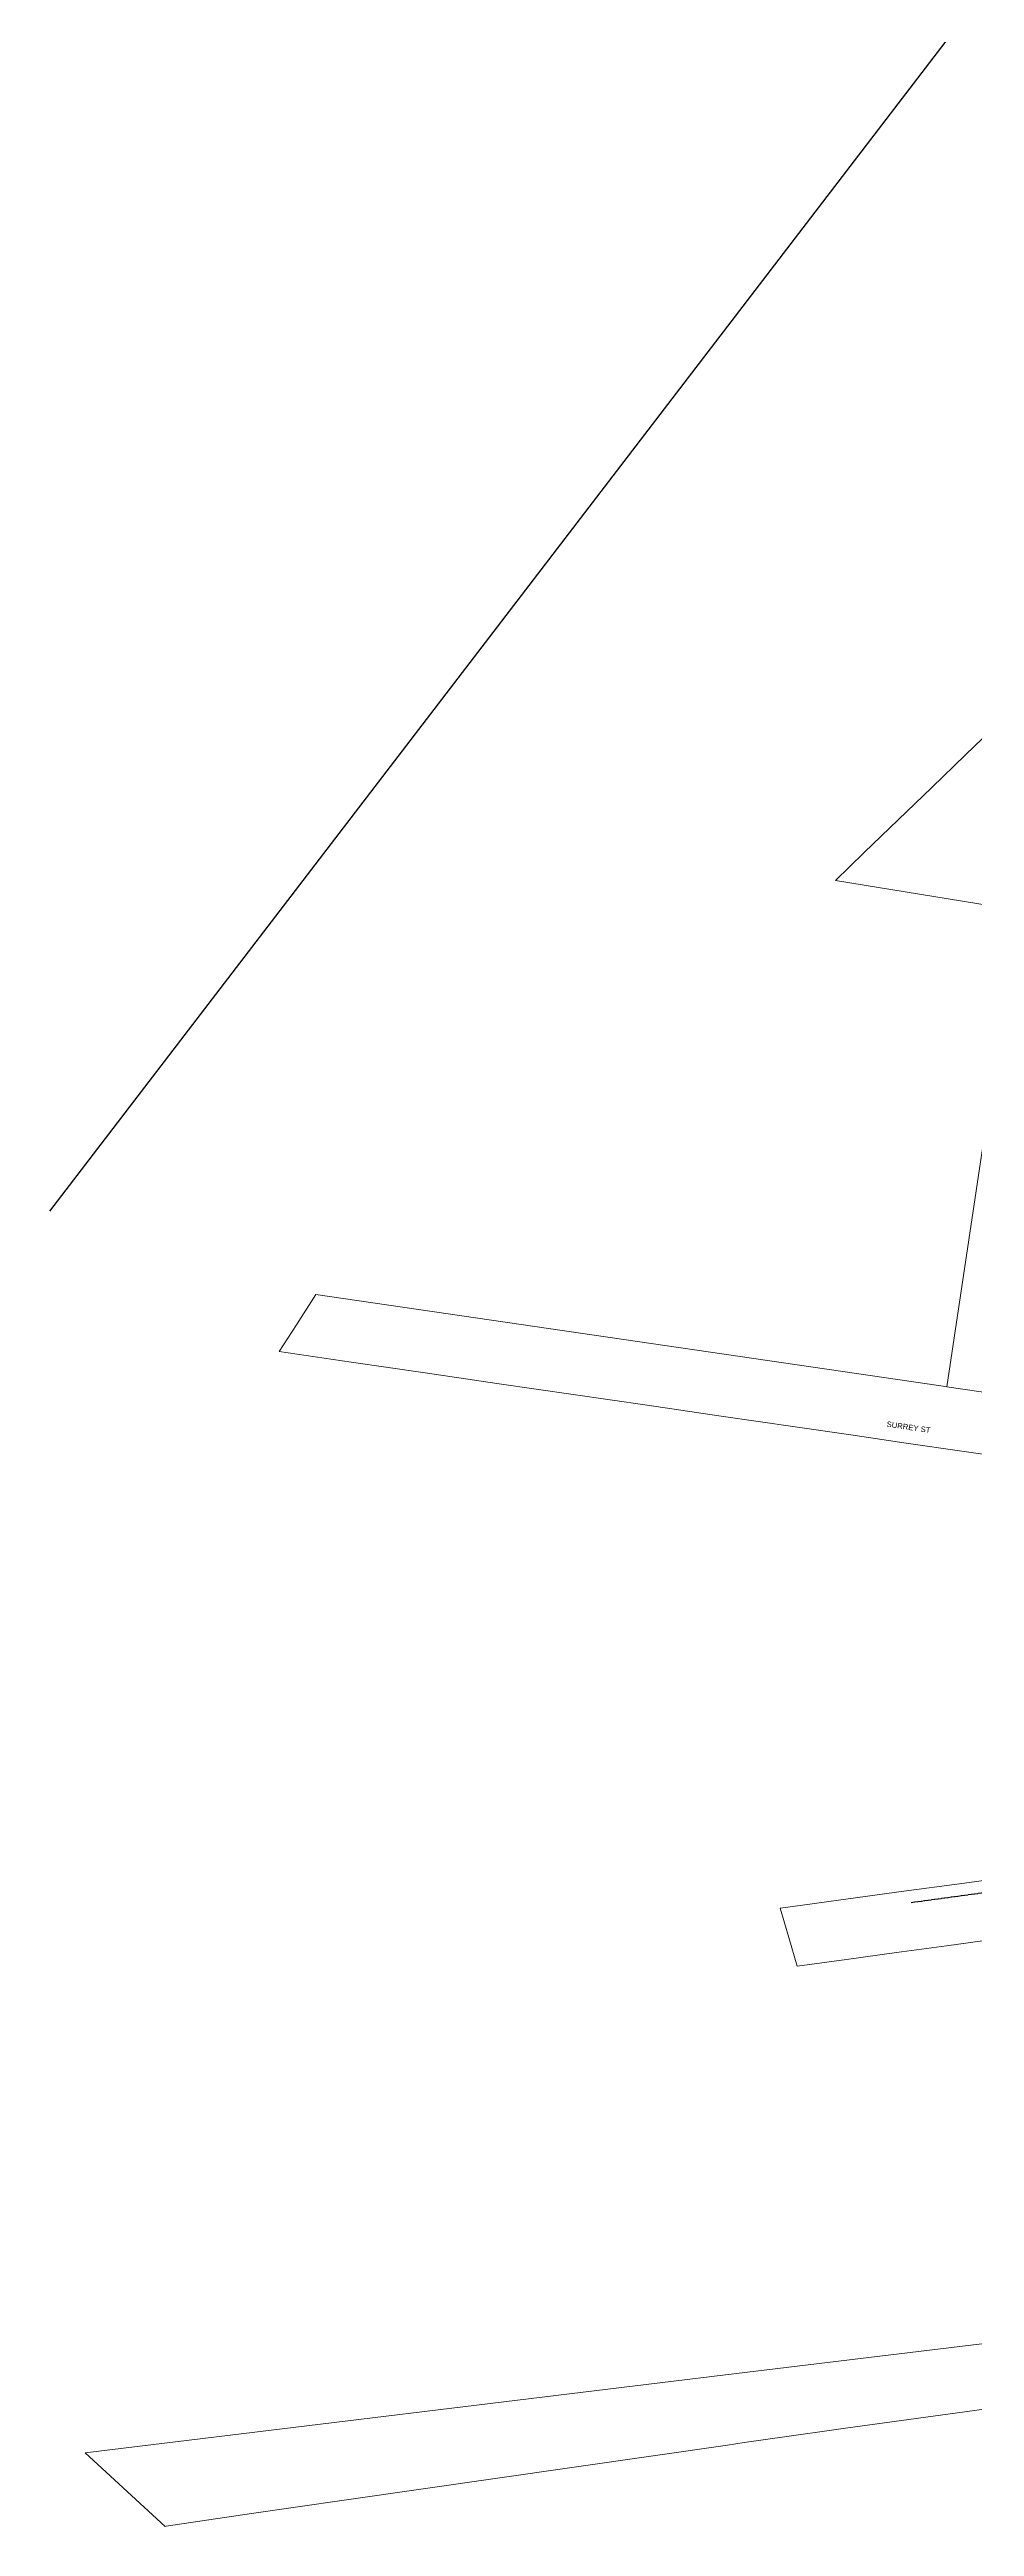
# Model space of a CAD drawing. Header units: metres. Extents: x 259983 to 262112, y 6265371 to 6267114.
# Drawn here: x 259983 to 260284, y 6265371 to 6266177 of the extents above; entities that cross this region are included whole.
import ezdxf

# ---------------------------------------------------------------- set-up
doc = ezdxf.new("R2010")
doc.units = ezdxf.units.M
doc.linetypes.add('Cable Exist OH', pattern=[1, 1, 0])
doc.layers.add('Cadastre Land Parcels_SP_EXT', color=9, linetype='Continuous', lineweight=5)
doc.layers.add('Cadastre Roads_SP_EXT', color=9, linetype='Continuous', lineweight=5)
doc.layers.add('Mains_SL_EXT', color=7, linetype='Continuous')
doc.layers.add('Services_SP_EXT', color=7, linetype='Continuous')
doc.styles.get("Standard").update_dxf_attribs({"font": 'arial.ttf'})

msp = doc.modelspace()

# ---------------------------------------------------------------- linework, layer by layer
at = {"layer": 'Cadastre Land Parcels_SP_EXT', "linetype": 'Continuous'}
for points in [[(260497.52, 6265950), (260497.71, 6265951.41), (260315.61, 6265978.71), (260313.56, 6265979.03), (260302.63, 6265968.47), (260280.74, 6265947.34), (260269.79, 6265936.78), (260258.87, 6265926.22), (260247.8, 6265915.54), (260238.44, 6265906.45), (260297.78, 6265896.85), (260485.44, 6265866.64), (260497.52, 6265950)], [(260474.55, 6265791.75), (260286.57, 6265821.4), (260274.71, 6265741.63), (260463.18, 6265714.16), (260474.19, 6265789.43), (260474.55, 6265791.75)]]:
    msp.add_lwpolyline(points, close=True, dxfattribs=at)
msp.add_lwpolyline([(260329.14, 6265435.26), (260202.62, 6265419.86), (259994.13, 6265394.46), (260020.19, 6265370.53), (260020.55, 6265370.59), (260048.28, 6265374.76), (260078.49, 6265379.06), (260203.24, 6265397.05), (260208.67, 6265397.83), (260222.55, 6265399.84), (260237.85, 6265402.02), (260241.65, 6265402.54), (260280.56, 6265407.9), (260318.93, 6265413.22)], dxfattribs=at)
at = {"layer": 'Cadastre Roads_SP_EXT', "linetype": 'Continuous'}
msp.add_lwpolyline([(260274.71, 6265741.63), (260273.5, 6265741.82), (260069.29, 6265771.61), (260062.93, 6265761.75), (260057.33, 6265753.07), (260080.73, 6265749.67), (260104.84, 6265746.15), (260128.91, 6265742.61), (260153.01, 6265739.09), (260177.11, 6265735.6), (260201.22, 6265732.07), (260225.32, 6265728.55), (260243.4, 6265725.93), (260261.48, 6265723.27), (260279.56, 6265720.65), (260297.64, 6265718.02), (260315.69, 6265715.35), (260406.05, 6265702.19), (260424.17, 6265699.56), (260442.23, 6265696.9), (260460.28, 6265694.26), (260461.74, 6265704.27), (260463.18, 6265714.16), (260274.71, 6265741.63)], close=True, dxfattribs=at)
msp.add_lwpolyline([(260296.91, 6265582.26), (260278.81, 6265579.81), (260260.71, 6265577.35), (260242.6, 6265574.89), (260224.5, 6265572.44), (260220.42, 6265571.88), (260223.25, 6265562.29), (260226, 6265552.97), (260242, 6265555.14), (260258.31, 6265557.39), (260274.62, 6265559.61), (260290.93, 6265561.86)], dxfattribs=at)
at = {"layer": 'Mains_SL_EXT', "linetype": 'Cable Exist OH'}
msp.add_lwpolyline([(260263.12, 6265573.73), (260314.76, 6265580.74), (260347.03, 6265585.11)], dxfattribs=at)
at = {"layer": 'Services_SP_EXT'}
msp.add_lwpolyline([(260481.91, 6266450.89), (259982.56, 6265798.75)], dxfattribs=at)

# ---------------------------------------------------------------- texts
at = {"layer": 'Cadastre Roads_SP_EXT'}
msp.add_text('SURREY ST', height=1.8, rotation=351.69904, dxfattribs=at).set_placement((260254.97, 6265728.62))

doc.saveas('drawing.dxf')
